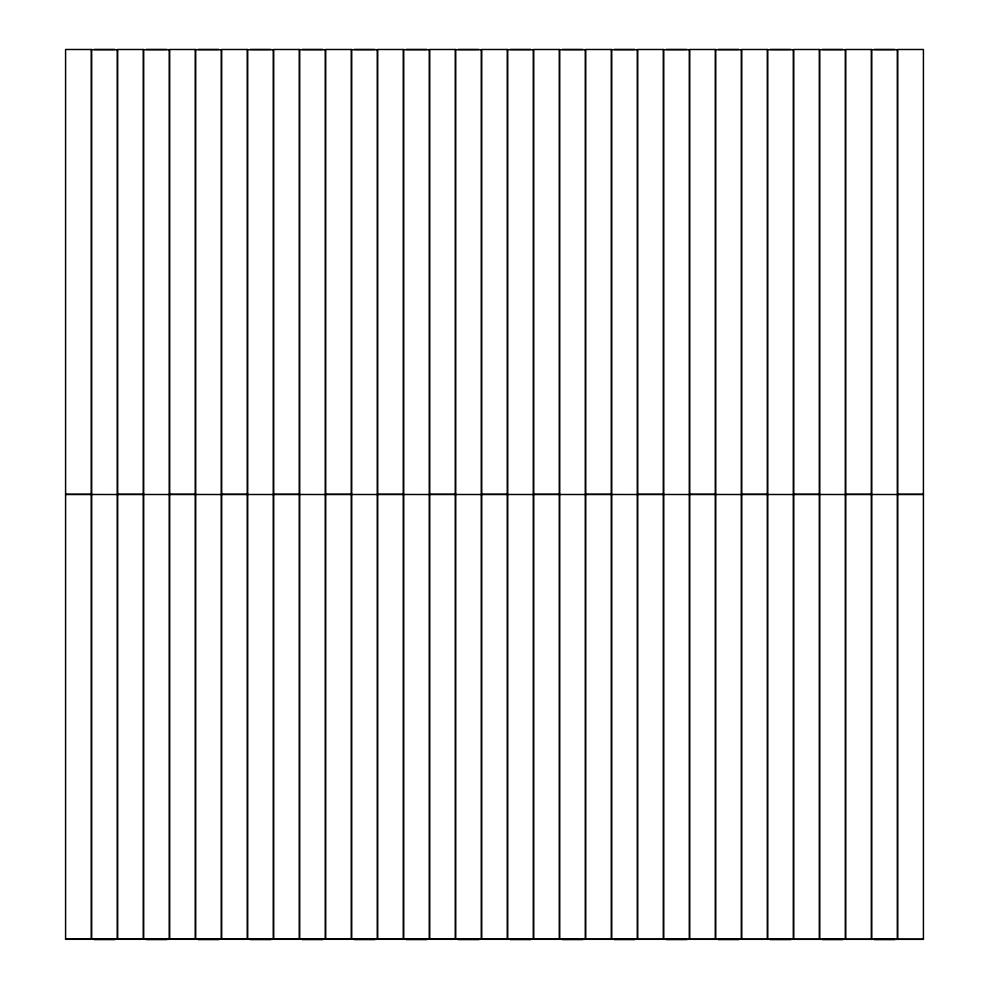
<?xml version="1.0" encoding="UTF-8"?>
<svg xmlns="http://www.w3.org/2000/svg" width="989" height="989" viewBox="0 0 989 989"><rect width="100%" height="100%" fill="white"/><g stroke="black" fill="none" stroke-linecap="round" stroke-linejoin="round"><path stroke-width="1.48" d="M94.128 49.45L114.761 49.45M146.125 49.45L166.758 49.45M198.134 49.45L218.767 49.45M250.143 49.45L270.763 49.45M302.139 49.45L322.773 49.45M354.149 49.45L374.769 49.45M406.145 49.45L426.778 49.45M458.154 49.45L478.775 49.45M510.151 49.45L530.784 49.45M562.16 49.45L582.781 49.45M614.157 49.45L634.79 49.45M666.166 49.45L686.786 49.45M718.162 49.45L738.795 49.45M770.171 49.45L790.804 49.45M822.168 49.45L842.801 49.45M874.177 49.45L894.81 49.45M65.583 494.302L91.371 494.302M117.58 494.302L143.368 494.302M169.589 494.302L195.377 494.302M221.585 494.302L247.374 494.302M273.594 494.302L299.383 494.302M325.591 494.302L351.379 494.302M377.6 494.302L403.388 494.302M429.609 494.302L455.385 494.302M481.606 494.302L507.394 494.302M533.615 494.302L559.391 494.302M585.612 494.302L611.4 494.302M637.621 494.302L663.409 494.302M689.617 494.302L715.406 494.302M741.626 494.302L767.415 494.302M793.623 494.302L819.411 494.302M845.632 494.302L871.42 494.302M897.629 494.302L923.417 494.302M65.583 494.488L91.371 494.488M91.581 494.488L117.37 494.512M117.58 494.488L143.368 494.488M143.59 494.488L169.366 494.512M169.589 494.488L195.377 494.488M195.587 494.488L221.375 494.512M221.585 494.488L247.374 494.488M247.596 494.488L273.384 494.512M273.594 494.488L299.383 494.488M299.593 494.488L325.381 494.512M325.591 494.488L351.379 494.488M351.602 494.488L377.39 494.512M377.6 494.488L403.388 494.488M403.599 494.488L429.387 494.512M429.609 494.488L455.385 494.488M455.608 494.488L481.396 494.512M481.606 494.488L507.394 494.488M507.604 494.488L533.392 494.512M533.615 494.488L559.391 494.488M559.613 494.488L585.401 494.512M585.612 494.488L611.4 494.488M611.61 494.488L637.398 494.512M637.621 494.488L663.409 494.488M663.619 494.488L689.407 494.512M689.617 494.488L715.406 494.488M715.616 494.488L741.404 494.512M741.626 494.488L767.415 494.488M767.625 494.488L793.413 494.512M793.623 494.488L819.411 494.488M819.634 494.488L845.41 494.512M845.632 494.488L871.42 494.488M871.63 494.488L897.419 494.512M897.629 494.488L923.417 494.488M65.583 939.093L923.417 939.303L923.417 49.487L897.629 49.487L897.629 939.303L923.417 939.303M94.19 939.55L114.823 939.55M146.199 939.55L166.832 939.55M198.196 939.55L218.829 939.55M250.205 939.55L270.838 939.55M302.214 939.55L322.834 939.55M354.21 939.55L374.843 939.55M406.219 939.55L426.84 939.55M458.216 939.55L478.849 939.55M510.225 939.55L530.846 939.55M562.222 939.55L582.855 939.55M614.231 939.55L634.851 939.55M666.227 939.55L686.861 939.55M718.237 939.55L738.857 939.55M770.233 939.55L790.866 939.55M822.242 939.55L842.875 939.55M874.239 939.55L894.872 939.55M91.371 49.487L65.583 49.487L65.583 939.303L91.371 939.303L91.371 49.487M143.368 49.487L117.58 49.487L117.58 939.303L143.368 939.303L143.368 49.487M195.377 49.487L169.589 49.487L169.589 939.303L195.377 939.303L195.377 49.487M247.374 49.487L221.585 49.487L221.585 939.303L247.374 939.303L247.374 49.487M299.383 49.487L273.594 49.487L273.594 939.303L299.383 939.303L299.383 49.487M351.379 49.487L325.591 49.487L325.591 939.303L351.379 939.303L351.379 49.487M403.388 49.487L377.6 49.487L377.6 939.303L403.388 939.303L403.388 49.487M455.385 49.487L429.609 49.487L429.609 939.303L455.385 939.303L455.385 49.487M507.394 49.487L481.606 49.487L481.606 939.303L507.394 939.303L507.394 49.487M559.391 49.487L533.615 49.487L533.615 939.303L559.391 939.303L559.391 49.487M611.4 49.487L585.612 49.487L585.612 939.303L611.4 939.303L611.4 49.487M663.409 49.487L637.621 49.487L637.621 939.303L663.409 939.303L663.409 49.487M715.406 49.487L689.617 49.487L689.617 939.303L715.406 939.303L715.406 49.487M767.415 49.487L741.626 49.487L741.626 939.303L767.415 939.303L767.415 49.487M819.411 49.487L793.623 49.487L793.623 939.303L819.411 939.303L819.411 49.487M871.42 49.487L845.632 49.487L845.632 939.303L871.42 939.303L871.42 49.487M117.37 49.697L91.581 49.697L91.581 939.303L117.37 939.303L117.37 49.697M169.366 49.697L143.59 49.697L143.59 939.303L169.366 939.303L169.366 49.697M221.375 49.697L195.587 49.697L195.587 939.303L221.375 939.303L221.375 49.697M273.384 49.697L247.596 49.697L247.596 939.303L273.384 939.303L273.384 49.697M325.381 49.697L299.593 49.697L299.593 939.303L325.381 939.303L325.381 49.697M377.39 49.697L351.602 49.697L351.602 939.303L377.39 939.303L377.39 49.697M429.387 49.697L403.599 49.697L403.599 939.303L429.387 939.303L429.387 49.697M481.396 49.697L455.608 49.697L455.608 939.303L481.396 939.303L481.396 49.697M533.392 49.697L507.604 49.697L507.604 939.303L533.392 939.303L533.392 49.697M585.401 49.697L559.613 49.697L559.613 939.303L585.401 939.303L585.401 49.697M637.398 49.697L611.61 49.697L611.61 939.303L637.398 939.303L637.398 49.697M689.407 49.697L663.619 49.697L663.619 939.303L689.407 939.303L689.407 49.697M741.404 49.697L715.616 49.697L715.616 939.303L741.404 939.303L741.404 49.697M793.413 49.697L767.625 49.697L767.625 939.303L793.413 939.303L793.413 49.697M845.41 49.697L819.634 49.697L819.634 939.303L845.41 939.303L845.41 49.697M897.419 49.697L871.63 49.697L871.63 939.303L897.419 939.303L897.419 49.697"/></g></svg>
